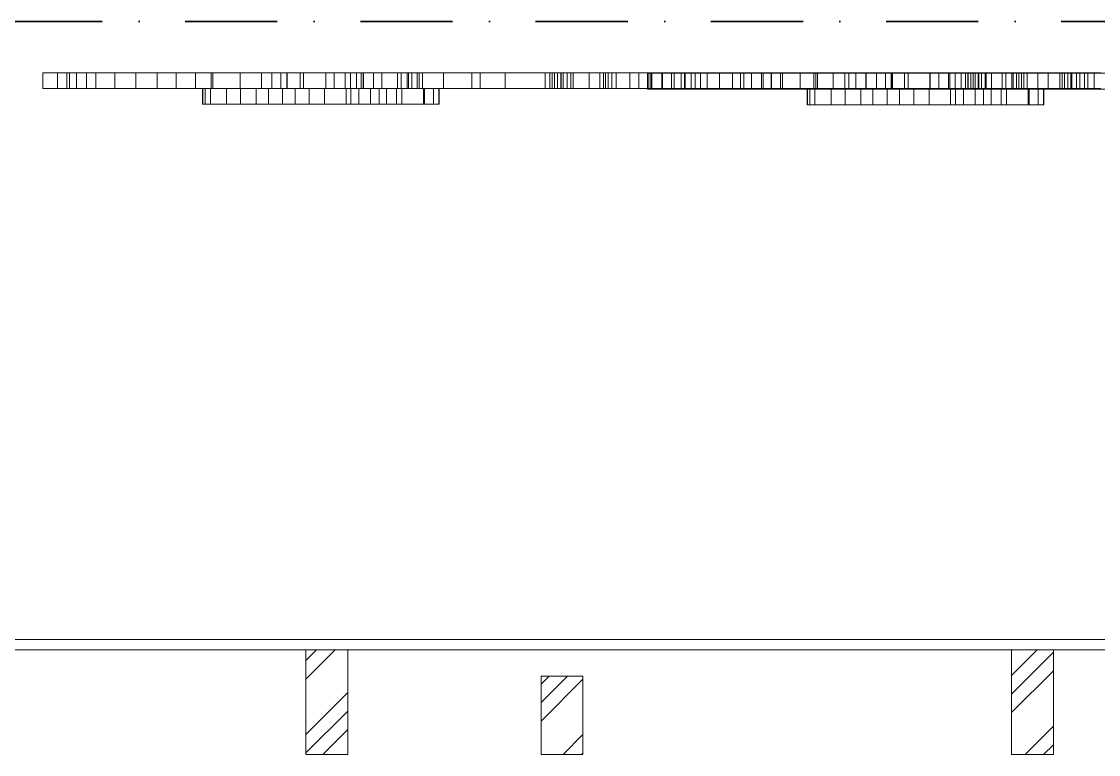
# Model space of a CAD drawing. Header units: millimetres. Extents: x 1322820 to 1391563, y 1051909 to 1098256.
# Drawn here: x 1352020 to 1354080, y 1089269 to 1090671 of the extents above; entities that cross this region are included whole.
import ezdxf
from ezdxf.enums import TextEntityAlignment as Align

# ---------------------------------------------------------------- set-up
doc = ezdxf.new("R2010")
doc.units = ezdxf.units.MM
doc.header["$MEASUREMENT"] = 0
doc.linetypes.add('Dot & Dashed', pattern=[335.138881, 176.388884, -88.194442, 0, -70.555556])
doc.layers.get('0').update_dxf_attribs({"true_color": 0x787878})
for name, color, linetype, true_color in [('arhitectura - decoratii fatada', 7, 'Continuous', 0x787878), ('arhitectura - perete cortina', 7, 'Continuous', 0x787878), ('arhitectura - trafor', 7, 'Continuous', 0x787878), ('New_arhitectura - axe', 7, 'Continuous', 0x787878)]:
    doc.layers.add(name, color=color, linetype=linetype, true_color=true_color)
for name, color, linetype, lineweight, true_color in [('arhitectura - decoratii fatada_Pen_No__101', 7, 'Continuous', 13, 0x787878), ('arhitectura - perete cortina_Pen_No__21', 7, 'Continuous', 20, 0x787878), ('arhitectura - trafor_Pen_No__1', 7, 'Continuous', 13, 0x787878), ('New_arhitectura - axe_Pen_No__201', 7, 'Continuous', 35, 0x787878)]:
    doc.layers.add(name, color=color, linetype=linetype, lineweight=lineweight, true_color=true_color)
doc.styles.add('GENERATED_STYLE_1', font='arialbd.ttf')
pattern_1 = [(45, (1356235.24, 1078942.57), (-88.3883, 88.3883), []), (45, (1356217.56, 1078960.25), (-88.3883, 88.3883), []), (45, (1356199.88, 1078977.93), (-88.3883, 88.3883), [])]

# ---------------------------------------------------------------- blocks, each defined once
blk = doc.blocks.new('Curtain Wall_4_1', base_point=(1356235.2, 1078942.6))
at = {"layer": 'arhitectura - perete cortina', "linetype": 'Continuous', "lineweight": 0, "true_color": 0x000000}
h = blk.add_hatch(dxfattribs=at)
h.set_pattern_fill('ALUMINUM_0001', color=18, style=0, pattern_type=2)
h.set_pattern_definition(pattern_1)
h.paths.add_polyline_path([(1352643.5, 1089468.7), (1352563.5, 1089468.7), (1352563.5, 1089268.7), (1352643.5, 1089268.7)])
h = blk.add_hatch(dxfattribs=at)
h.set_pattern_fill('ALUMINUM_0001', color=18, style=0, pattern_type=2)
h.set_pattern_definition(pattern_1)
h.paths.add_polyline_path([(1353993.5, 1089468.7), (1353913.5, 1089468.7), (1353913.5, 1089268.7), (1353993.5, 1089268.7)])
h = blk.add_hatch(dxfattribs=at)
h.set_pattern_fill('ALUMINUM_0001', color=18, style=0, pattern_type=2)
h.set_pattern_definition(pattern_1)
h.paths.add_polyline_path([(1353093.5, 1089418.7), (1353013.5, 1089418.7), (1353013.5, 1089268.7), (1353093.5, 1089268.7)])
at = {"layer": 'arhitectura - perete cortina_Pen_No__21', "color": 7, "linetype": 'Continuous', "lineweight": 20, "flags": 128}
for points in [[(1352643.5, 1089468.7), (1352563.5, 1089468.7), (1352563.5, 1089268.7), (1352643.5, 1089268.7)], [(1353993.5, 1089468.7), (1353913.5, 1089468.7), (1353913.5, 1089268.7), (1353993.5, 1089268.7)], [(1353093.5, 1089418.7), (1353013.5, 1089418.7), (1353013.5, 1089268.7), (1353093.5, 1089268.7)]]:
    blk.add_lwpolyline(points, close=True, dxfattribs=at)
blk = doc.blocks.new('Wall_139_1', base_point=(1354273.7, 1089488.7))
at = {"layer": 'arhitectura - decoratii fatada_Pen_No__101', "color": 253, "linetype": 'Continuous', "lineweight": 13, "flags": 128}
for points in [[(1354273.7, 1089488.7), (1351978.5, 1089488.7)], [(1351958.5, 1089468.7), (1354273.7, 1089468.7)]]:
    blk.add_lwpolyline(points, dxfattribs=at)
blk = doc.blocks.new('Morph_1_1', base_point=(1356235.2, 1078942.6))
at = {"layer": 'arhitectura - trafor_Pen_No__1', "color": 7, "linetype": 'Continuous', "lineweight": 13, "flags": 128}
for points in [[(1352060.5, 1090572.6), (1352060.5, 1090542.6)], [(1352088.1, 1090572.6), (1352060.5, 1090572.6)], [(1352088.1, 1090572.6), (1352088.1, 1090542.6)], [(1352111.3, 1090572.6), (1352106.4, 1090572.6), (1352088.1, 1090572.6)], [(1352106.4, 1090572.6), (1352106.4, 1090542.6)], [(1352111.3, 1090572.6), (1352111.3, 1090542.6)], [(1352143.6, 1090572.6), (1352124.5, 1090572.6), (1352111.3, 1090572.6)], [(1352124.5, 1090572.6), (1352124.5, 1090542.6)], [(1352143.6, 1090572.6), (1352143.6, 1090542.6)], [(1352382.5, 1090572.6), (1352352.3, 1090572.6), (1352315, 1090572.6), (1352278.7, 1090572.6), (1352238.3, 1090572.6), (1352198, 1090572.6), (1352161.7, 1090572.6), (1352143.6, 1090572.6)], [(1352161.7, 1090572.6), (1352161.7, 1090542.6)], [(1352198, 1090572.6), (1352198, 1090542.6)], [(1352238.3, 1090572.6), (1352238.3, 1090542.6)], [(1352278.7, 1090572.6), (1352278.7, 1090542.6)], [(1352315, 1090572.6), (1352315, 1090542.6)], [(1352352.3, 1090572.6), (1352352.3, 1090542.6)], [(1352382.5, 1090572.6), (1352382.5, 1090542.6)], [(1352385.5, 1090572.6), (1352382.5, 1090572.6)], [(1352385.5, 1090572.6), (1352385.5, 1090542.6)], [(1352638.6, 1090572.6), (1352617.4, 1090572.6), (1352601.3, 1090572.6), (1352559, 1090572.6), (1352552.2, 1090572.6), (1352527.5, 1090572.6), (1352526.7, 1090572.6), (1352515.8, 1090572.6), (1352498.3, 1090572.6), (1352478.3, 1090572.6), (1352438, 1090572.6), (1352385.5, 1090572.6)], [(1352438, 1090572.6), (1352438, 1090542.6)], [(1352478.3, 1090572.6), (1352478.3, 1090542.6)], [(1352498.3, 1090572.6), (1352498.3, 1090542.6)], [(1352515.8, 1090572.6), (1352515.8, 1090542.6)], [(1352526.7, 1090572.6), (1352526.7, 1090542.6)], [(1352527.5, 1090572.6), (1352527.5, 1090542.6)], [(1352552.2, 1090572.6), (1352552.2, 1090542.6)], [(1352559, 1090572.6), (1352559, 1090542.6)], [(1352601.3, 1090572.6), (1352601.3, 1090542.6)], [(1352617.4, 1090572.6), (1352617.4, 1090542.6)], [(1352638.6, 1090572.6), (1352638.6, 1090542.6)], [(1352669, 1090572.6), (1352660.4, 1090572.6), (1352648.7, 1090572.6), (1352638.6, 1090572.6)], [(1352648.7, 1090572.6), (1352648.7, 1090542.6)], [(1352660.4, 1090572.6), (1352660.4, 1090542.6)], [(1352669, 1090572.6), (1352669, 1090542.6)], [(1352673.9, 1090572.6), (1352672.9, 1090572.6), (1352669, 1090572.6)], [(1352672.9, 1090572.6), (1352672.9, 1090542.6)], [(1352673.9, 1090572.6), (1352673.9, 1090542.6)], [(1352745.7, 1090572.6), (1352738.9, 1090572.6), (1352708.5, 1090572.6), (1352693, 1090572.6), (1352673.9, 1090572.6)], [(1352693, 1090572.6), (1352693, 1090542.6)], [(1352708.5, 1090572.6), (1352708.5, 1090542.6)], [(1352738.9, 1090572.6), (1352738.9, 1090542.6)], [(1352745.7, 1090572.6), (1352745.7, 1090542.6)], [(1352757.3, 1090572.6), (1352745.7, 1090572.6)], [(1352786.6, 1090572.6), (1352780, 1090572.6), (1352776.1, 1090572.6), (1352766.1, 1090572.6), (1352759.8, 1090572.6), (1352757.3, 1090572.6)], [(1352757.3, 1090572.6), (1352757.3, 1090542.6)], [(1352759.8, 1090572.6), (1352759.8, 1090542.6)], [(1352766.1, 1090572.6), (1352766.1, 1090542.6)], [(1352776.1, 1090572.6), (1352776.1, 1090542.6)], [(1352780, 1090572.6), (1352780, 1090542.6)], [(1352786.6, 1090572.6), (1352786.6, 1090542.6)], [(1353029.9, 1090572.6), (1353021, 1090572.6), (1352944.4, 1090572.6), (1352896.6, 1090572.6), (1352881.2, 1090572.6), (1352826.8, 1090572.6), (1352786.6, 1090572.6)], [(1352826.8, 1090572.6), (1352826.8, 1090542.6)], [(1352881.2, 1090572.6), (1352881.2, 1090542.6)], [(1352896.6, 1090572.6), (1352896.6, 1090542.6)], [(1352944.4, 1090572.6), (1352944.4, 1090542.6)], [(1353021, 1090572.6), (1353021, 1090542.6)], [(1353029.9, 1090572.6), (1353029.9, 1090542.6)], [(1353051.1, 1090572.6), (1353044.5, 1090572.6), (1353039.2, 1090572.6), (1353034.4, 1090572.6), (1353029.9, 1090572.6)], [(1353034.4, 1090572.6), (1353034.4, 1090542.6)], [(1353039.2, 1090572.6), (1353039.2, 1090542.6)], [(1353044.5, 1090572.6), (1353044.5, 1090542.6)], [(1353051.1, 1090572.6), (1353051.1, 1090542.6)], [(1353055.8, 1090572.6), (1353052.1, 1090572.6), (1353051.1, 1090572.6)], [(1353052.1, 1090572.6), (1353052.1, 1090542.6)], [(1353055.8, 1090572.6), (1353055.8, 1090542.6)], [(1353063.1, 1090572.6), (1353055.8, 1090572.6)], [(1353063.1, 1090572.6), (1353063.1, 1090542.6)], [(1353070.1, 1090572.6), (1353063.1, 1090572.6)], [(1353070.1, 1090572.6), (1353070.1, 1090542.6)], [(1353074.7, 1090572.6), (1353070.1, 1090572.6)], [(1353074.7, 1090572.6), (1353074.7, 1090542.6)], [(1353105.5, 1090572.6), (1353074.7, 1090572.6)], [(1353105.5, 1090572.6), (1353105.5, 1090542.6)], [(1353132.8, 1090572.6), (1353125.7, 1090572.6), (1353105.5, 1090572.6)], [(1353125.7, 1090572.6), (1353125.7, 1090542.6)], [(1353132.8, 1090572.6), (1353132.8, 1090542.6)], [(1353141.5, 1090572.6), (1353136.7, 1090572.6), (1353132.8, 1090572.6)], [(1353136.7, 1090572.6), (1353136.7, 1090542.6)], [(1353141.5, 1090572.6), (1353141.5, 1090542.6)], [(1353148.9, 1090572.6), (1353141.5, 1090572.6)], [(1353148.9, 1090572.6), (1353148.9, 1090542.6)], [(1353219.5, 1090572.6), (1353200.1, 1090572.6), (1353183.2, 1090572.6), (1353156.8, 1090572.6), (1353148.9, 1090572.6)], [(1353156.8, 1090572.6), (1353156.8, 1090542.6)], [(1353183.2, 1090572.6), (1353183.2, 1090542.6)], [(1353200.1, 1090572.6), (1353200.1, 1090542.6)], [(1353219.5, 1090572.6), (1353219.5, 1090542.6)], [(1353223.6, 1090572.6), (1353219.5, 1090572.6)], [(1353223.6, 1090572.6), (1353223.6, 1090542.6)], [(1353225.4, 1090572.6), (1353223.6, 1090572.6)], [(1353225.4, 1090572.6), (1353225.4, 1090542.6)], [(1353287.6, 1090572.6), (1353245.5, 1090572.6), (1353225.4, 1090572.6)], [(1353245.5, 1090572.6), (1353245.5, 1090542.6)], [(1353287.6, 1090572.6), (1353287.6, 1090542.6)], [(1353289, 1090572.6), (1353287.6, 1090572.6)], [(1353289, 1090572.6), (1353289, 1090542.6)], [(1353416.2, 1090572.6), (1353401.2, 1090572.6), (1353379.3, 1090572.6), (1353354.7, 1090572.6), (1353331, 1090572.6), (1353308, 1090572.6), (1353289, 1090572.6)], [(1353308, 1090572.6), (1353308, 1090542.6)], [(1353331, 1090572.6), (1353331, 1090542.6)], [(1353354.7, 1090572.6), (1353354.7, 1090542.6)], [(1353379.3, 1090572.6), (1353379.3, 1090542.6)], [(1353401.2, 1090572.6), (1353401.2, 1090542.6)], [(1353416.2, 1090572.6), (1353416.2, 1090542.6)], [(1353438.3, 1090572.6), (1353416.2, 1090572.6)], [(1353438.3, 1090572.6), (1353438.3, 1090542.6)], [(1353453.8, 1090572.6), (1353438.3, 1090572.6)], [(1353453.8, 1090572.6), (1353453.8, 1090542.6)], [(1353454.3, 1090572.6), (1353453.8, 1090572.6)], [(1353454.3, 1090572.6), (1353454.3, 1090542.6)], [(1353635, 1090572.6), (1353615.5, 1090572.6), (1353601.9, 1090572.6), (1353572.3, 1090572.6), (1353535.3, 1090572.6), (1353475.5, 1090572.6), (1353454.3, 1090572.6)], [(1353475.5, 1090572.6), (1353475.5, 1090542.6)], [(1353535.3, 1090572.6), (1353535.3, 1090542.6)], [(1353572.3, 1090572.6), (1353572.3, 1090542.6)], [(1353601.9, 1090572.6), (1353601.9, 1090542.6)], [(1353615.5, 1090572.6), (1353615.5, 1090542.6)], [(1353635, 1090572.6), (1353635, 1090542.6)], [(1353835.3, 1090572.6), (1353793, 1090572.6), (1353757, 1090572.6), (1353685.5, 1090572.6), (1353635, 1090572.6)], [(1353685.5, 1090572.6), (1353685.5, 1090542.6)], [(1353757, 1090572.6), (1353757, 1090542.6)], [(1353793, 1090572.6), (1353793, 1090542.6)], [(1353835.3, 1090572.6), (1353835.3, 1090542.6)], [(1353844, 1090572.6), (1353839.7, 1090572.6), (1353835.3, 1090572.6)], [(1353839.7, 1090572.6), (1353839.7, 1090542.6)], [(1353844, 1090572.6), (1353844, 1090542.6)], [(1353850.8, 1090572.6), (1353844, 1090572.6)], [(1353850.8, 1090572.6), (1353850.8, 1090542.6)], [(1353875.2, 1090572.6), (1353863, 1090572.6), (1353856.2, 1090572.6), (1353850.8, 1090572.6)], [(1353856.2, 1090572.6), (1353856.2, 1090542.6)], [(1353863, 1090572.6), (1353863, 1090542.6)], [(1354005.8, 1090572.6), (1353963.5, 1090572.6), (1353927.5, 1090572.6), (1353875.2, 1090572.6)], [(1353875.2, 1090572.6), (1353875.2, 1090542.6)], [(1353927.5, 1090572.6), (1353927.5, 1090542.6)], [(1353963.5, 1090572.6), (1353963.5, 1090542.6)], [(1354005.8, 1090572.6), (1354005.8, 1090542.6)], [(1354014.5, 1090572.6), (1354010.2, 1090572.6), (1354005.8, 1090572.6)], [(1354010.2, 1090572.6), (1354010.2, 1090542.6)], [(1354014.5, 1090572.6), (1354014.5, 1090542.6)], [(1354021.3, 1090572.6), (1354014.5, 1090572.6)], [(1354021.3, 1090572.6), (1354021.3, 1090542.6)], [(1354028.8, 1090572.6), (1354026.7, 1090572.6), (1354021.3, 1090572.6)], [(1354026.7, 1090572.6), (1354026.7, 1090542.6)], [(1354028.8, 1090572.6), (1354028.8, 1090542.6)], [(1354044, 1090572.6), (1354028.8, 1090572.6)], [(1354044, 1090572.6), (1354044, 1090542.6)], [(1354059.1, 1090572.6), (1354044, 1090572.6)], [(1354059.1, 1090572.6), (1354059.1, 1090542.6)], [(1354071.7, 1090572.6), (1354059.1, 1090572.6)], [(1354071.7, 1090572.6), (1354071.7, 1090542.6)], [(1354084.3, 1090572.6), (1354071.7, 1090572.6)], [(1352087.6, 1090542.6), (1352060.5, 1090542.6)], [(1352087.6, 1090542.6), (1352092.5, 1090542.6)], [(1352092.5, 1090542.6), (1352102.6, 1090542.6)], [(1352115.2, 1090542.6), (1352102.6, 1090542.6)], [(1352102.6, 1090542.6), (1352115.2, 1090542.6)], [(1352115.2, 1090542.6), (1352124.1, 1090542.6)], [(1352124.1, 1090542.6), (1352124.5, 1090542.6)], [(1352143.6, 1090542.6), (1352124.5, 1090542.6)], [(1352382.5, 1090542.6), (1352352.3, 1090542.6), (1352315, 1090542.6), (1352278.7, 1090542.6), (1352238.3, 1090542.6), (1352198, 1090542.6), (1352161.7, 1090542.6), (1352143.6, 1090542.6)], [(1352365.7, 1090542.6), (1352365.7, 1090512.6)], [(1352366.4, 1090542.6), (1352366.4, 1090512.6)], [(1352370.7, 1090542.6), (1352370.7, 1090512.6)], [(1352380.7, 1090542.6), (1352380.7, 1090512.6)], [(1352385.5, 1090542.6), (1352382.5, 1090542.6)], [(1352515.8, 1090542.6), (1352498.3, 1090542.6), (1352478.3, 1090542.6), (1352438, 1090542.6), (1352385.5, 1090542.6)], [(1352411.8, 1090542.6), (1352411.8, 1090512.6)], [(1352438.5, 1090542.6), (1352438.5, 1090512.6)], [(1352468.2, 1090542.6), (1352468.2, 1090512.6)], [(1352491.7, 1090542.6), (1352491.7, 1090512.6)], [(1352498.3, 1090542.6), (1352526.2, 1090542.6), (1352548.3, 1090542.6)], [(1352519, 1090542.6), (1352519, 1090512.6)], [(1352542.7, 1090542.6), (1352542.7, 1090512.6)], [(1352552.2, 1090542.6), (1352548.3, 1090542.6)], [(1352548.3, 1090542.6), (1352555.8, 1090542.6), (1352587.3, 1090542.6), (1352619.4, 1090542.6), (1352696.7, 1090542.6)], [(1352569.8, 1090542.6), (1352569.8, 1090512.6)], [(1352599.2, 1090542.6), (1352587.3, 1090542.6)], [(1352599.1, 1090542.6), (1352599.1, 1090512.6)], [(1352640.3, 1090542.6), (1352640.3, 1090512.6)], [(1352649.3, 1090542.6), (1352649.3, 1090512.6)], [(1352664.9, 1090542.6), (1352664.9, 1090512.6)], [(1352687, 1090542.6), (1352687, 1090512.6)], [(1352696.7, 1090542.6), (1352707.3, 1090542.6), (1352736.6, 1090542.6)], [(1352703.4, 1090542.6), (1352703.4, 1090512.6)], [(1352733.9, 1090542.6), (1352707.3, 1090542.6)], [(1352717.5, 1090542.6), (1352717.5, 1090512.6)], [(1352736.6, 1090542.6), (1352733.9, 1090542.6)], [(1352745.7, 1090542.6), (1352738.9, 1090542.6), (1352736.6, 1090542.6)], [(1352737, 1090542.6), (1352737, 1090512.6)], [(1352757.3, 1090542.6), (1352745.7, 1090542.6)], [(1352747, 1090542.6), (1352747, 1090512.6)], [(1352757.3, 1090542.6), (1352759.8, 1090542.6), (1352766.1, 1090542.6), (1352776.1, 1090542.6), (1352780, 1090542.6), (1352786.6, 1090542.6)], [(1352786.6, 1090542.6), (1352826.8, 1090542.6), (1352881.2, 1090542.6), (1352896.6, 1090542.6), (1352944.4, 1090542.6), (1353021, 1090542.6), (1353029.9, 1090542.6)], [(1352788.4, 1090542.6), (1352788.4, 1090512.6)], [(1352790.4, 1090542.6), (1352790.4, 1090512.6)], [(1352807.8, 1090542.6), (1352807.8, 1090512.6)], [(1352818.1, 1090542.6), (1352818.1, 1090512.6)], [(1352818.7, 1090542.6), (1352818.7, 1090512.6)], [(1353029.9, 1090542.6), (1353034.4, 1090542.6), (1353039.2, 1090542.6), (1353044.5, 1090542.6), (1353051.1, 1090542.6)], [(1353051.1, 1090542.6), (1353052.1, 1090542.6), (1353055.8, 1090542.6)], [(1353055.8, 1090542.6), (1353063.1, 1090542.6)], [(1353063.1, 1090542.6), (1353070.1, 1090542.6)], [(1353070.1, 1090542.6), (1353074.7, 1090542.6)], [(1353074.7, 1090542.6), (1353105.5, 1090542.6)], [(1353105.5, 1090542.6), (1353125.7, 1090542.6), (1353132.8, 1090542.6)], [(1353132.8, 1090542.6), (1353136.7, 1090542.6), (1353141.5, 1090542.6)], [(1353141.5, 1090542.6), (1353148.9, 1090542.6)], [(1353148.9, 1090542.6), (1353156.8, 1090542.6), (1353183.2, 1090542.6), (1353200.1, 1090542.6), (1353219.5, 1090542.6)], [(1353219.5, 1090542.6), (1353223.6, 1090542.6)], [(1353223.6, 1090542.6), (1353225.4, 1090542.6)], [(1353225.4, 1090542.6), (1353245.5, 1090542.6), (1353287.6, 1090542.6)], [(1353287.6, 1090542.6), (1353289, 1090542.6)], [(1353289, 1090542.6), (1353308, 1090542.6), (1353331, 1090542.6), (1353354.7, 1090542.6), (1353379.3, 1090542.6), (1353401.2, 1090542.6), (1353416.2, 1090542.6)], [(1353416.2, 1090542.6), (1353438.3, 1090542.6)], [(1353438.3, 1090542.6), (1353453.8, 1090542.6)], [(1353453.8, 1090542.6), (1353454.3, 1090542.6)], [(1353454.3, 1090542.6), (1353475.5, 1090542.6), (1353535.3, 1090542.6), (1353572.3, 1090542.6), (1353601.9, 1090542.6), (1353615.5, 1090542.6), (1353635, 1090542.6)], [(1353635, 1090542.6), (1353685.5, 1090542.6), (1353757, 1090542.6), (1353793, 1090542.6), (1353835.3, 1090542.6)], [(1353835.3, 1090542.6), (1353839.7, 1090542.6), (1353844, 1090542.6)], [(1353844, 1090542.6), (1353850.8, 1090542.6)], [(1353850.8, 1090542.6), (1353856.2, 1090542.6), (1353863, 1090542.6), (1353875.2, 1090542.6)], [(1354005.8, 1090542.6), (1353963.5, 1090542.6), (1353927.5, 1090542.6), (1353875.2, 1090542.6)], [(1354014.5, 1090542.6), (1354010.2, 1090542.6), (1354005.8, 1090542.6)], [(1354021.3, 1090542.6), (1354014.5, 1090542.6)], [(1354028.8, 1090542.6), (1354026.7, 1090542.6), (1354021.3, 1090542.6)], [(1354028.8, 1090542.6), (1354044, 1090542.6)], [(1354044, 1090542.6), (1354059.1, 1090542.6)], [(1354059.1, 1090542.6), (1354071.7, 1090542.6)], [(1354071.7, 1090542.6), (1354084.3, 1090542.6)], [(1352366.4, 1090512.6), (1352365.7, 1090512.6)], [(1352747, 1090512.6), (1352737, 1090512.6), (1352717.5, 1090512.6), (1352703.4, 1090512.6), (1352687, 1090512.6), (1352664.9, 1090512.6), (1352649.3, 1090512.6), (1352640.3, 1090512.6), (1352599.1, 1090512.6), (1352569.8, 1090512.6), (1352542.7, 1090512.6), (1352519, 1090512.6), (1352491.7, 1090512.6), (1352468.2, 1090512.6), (1352438.5, 1090512.6), (1352411.8, 1090512.6), (1352380.7, 1090512.6), (1352370.7, 1090512.6), (1352366.4, 1090512.6)], [(1352788.4, 1090512.6), (1352747, 1090512.6)], [(1352818.1, 1090512.6), (1352807.8, 1090512.6), (1352790.4, 1090512.6), (1352788.4, 1090512.6)], [(1352818.7, 1090512.6), (1352818.1, 1090512.6)]]:
    blk.add_lwpolyline(points, dxfattribs=at)
blk = doc.blocks.new('Morph_2_1', base_point=(1356235.2, 1078942.6))
at = {"layer": 'arhitectura - trafor_Pen_No__1', "color": 7, "linetype": 'Continuous', "lineweight": 13, "flags": 128}
for points in [[(1353217.1, 1090571.6), (1353217.1, 1090541.6)], [(1353244.7, 1090571.6), (1353217.1, 1090571.6)], [(1353244.7, 1090571.6), (1353244.7, 1090541.6)], [(1353267.9, 1090571.6), (1353263, 1090571.6), (1353244.7, 1090571.6)], [(1353263, 1090571.6), (1353263, 1090541.6)], [(1353267.9, 1090571.6), (1353267.9, 1090541.6)], [(1353300.2, 1090571.6), (1353281.1, 1090571.6), (1353267.9, 1090571.6)], [(1353281.1, 1090571.6), (1353281.1, 1090541.6)], [(1353300.2, 1090571.6), (1353300.2, 1090541.6)], [(1353539.1, 1090571.6), (1353508.9, 1090571.6), (1353471.6, 1090571.6), (1353435.3, 1090571.6), (1353394.9, 1090571.6), (1353354.6, 1090571.6), (1353318.3, 1090571.6), (1353300.2, 1090571.6)], [(1353318.3, 1090571.6), (1353318.3, 1090541.6)], [(1353354.6, 1090571.6), (1353354.6, 1090541.6)], [(1353394.9, 1090571.6), (1353394.9, 1090541.6)], [(1353435.3, 1090571.6), (1353435.3, 1090541.6)], [(1353471.6, 1090571.6), (1353471.6, 1090541.6)], [(1353508.9, 1090571.6), (1353508.9, 1090541.6)], [(1353539.1, 1090571.6), (1353539.1, 1090541.6)], [(1353542.1, 1090571.6), (1353539.1, 1090571.6)], [(1353542.1, 1090571.6), (1353542.1, 1090541.6)], [(1353795.2, 1090571.6), (1353774, 1090571.6), (1353757.9, 1090571.6), (1353715.6, 1090571.6), (1353708.8, 1090571.6), (1353684.1, 1090571.6), (1353683.3, 1090571.6), (1353672.4, 1090571.6), (1353654.9, 1090571.6), (1353634.9, 1090571.6), (1353594.6, 1090571.6), (1353542.1, 1090571.6)], [(1353594.6, 1090571.6), (1353594.6, 1090541.6)], [(1353634.9, 1090571.6), (1353634.9, 1090541.6)], [(1353654.9, 1090571.6), (1353654.9, 1090541.6)], [(1353672.4, 1090571.6), (1353672.4, 1090541.6)], [(1353683.3, 1090571.6), (1353683.3, 1090541.6)], [(1353684.1, 1090571.6), (1353684.1, 1090541.6)], [(1353708.8, 1090571.6), (1353708.8, 1090541.6)], [(1353715.6, 1090571.6), (1353715.6, 1090541.6)], [(1353757.9, 1090571.6), (1353757.9, 1090541.6)], [(1353774, 1090571.6), (1353774, 1090541.6)], [(1353795.2, 1090571.6), (1353795.2, 1090541.6)], [(1353825.6, 1090571.6), (1353817, 1090571.6), (1353805.3, 1090571.6), (1353795.2, 1090571.6)], [(1353805.3, 1090571.6), (1353805.3, 1090541.6)], [(1353817, 1090571.6), (1353817, 1090541.6)], [(1353825.6, 1090571.6), (1353825.6, 1090541.6)], [(1353830.5, 1090571.6), (1353829.5, 1090571.6), (1353825.6, 1090571.6)], [(1353829.5, 1090571.6), (1353829.5, 1090541.6)], [(1353902.3, 1090571.6), (1353895.5, 1090571.6), (1353865.1, 1090571.6), (1353849.6, 1090571.6), (1353830.5, 1090571.6)], [(1353830.5, 1090571.6), (1353830.5, 1090541.6)], [(1353849.6, 1090571.6), (1353849.6, 1090541.6)], [(1353865.1, 1090571.6), (1353865.1, 1090541.6)], [(1353895.5, 1090571.6), (1353895.5, 1090541.6)], [(1353902.3, 1090571.6), (1353902.3, 1090541.6)], [(1353913.9, 1090571.6), (1353902.3, 1090571.6)], [(1353913.9, 1090571.6), (1353913.9, 1090541.6)], [(1353943.2, 1090571.6), (1353936.6, 1090571.6), (1353932.7, 1090571.6), (1353922.7, 1090571.6), (1353916.4, 1090571.6), (1353913.9, 1090571.6)], [(1353916.4, 1090571.6), (1353916.4, 1090541.6)], [(1353922.7, 1090571.6), (1353922.7, 1090541.6)], [(1353932.7, 1090571.6), (1353932.7, 1090541.6)], [(1353936.6, 1090571.6), (1353936.6, 1090541.6)], [(1353943.2, 1090571.6), (1353943.2, 1090541.6)], [(1354186.5, 1090571.6), (1354177.6, 1090571.6), (1354101, 1090571.6), (1354053.2, 1090571.6), (1354037.8, 1090571.6), (1353983.4, 1090571.6), (1353943.2, 1090571.6)], [(1353983.4, 1090571.6), (1353983.4, 1090541.6)], [(1354037.8, 1090571.6), (1354037.8, 1090541.6)], [(1354053.2, 1090571.6), (1354053.2, 1090541.6)], [(1353244.2, 1090541.6), (1353217.1, 1090541.6)], [(1353244.2, 1090541.6), (1353249.1, 1090541.6)], [(1353249.1, 1090541.6), (1353259.2, 1090541.6)], [(1353271.8, 1090541.6), (1353259.2, 1090541.6)], [(1353259.2, 1090541.6), (1353271.8, 1090541.6)], [(1353271.8, 1090541.6), (1353280.7, 1090541.6)], [(1353280.7, 1090541.6), (1353281.1, 1090541.6)], [(1353300.2, 1090541.6), (1353281.1, 1090541.6)], [(1353539.1, 1090541.6), (1353508.9, 1090541.6), (1353471.6, 1090541.6), (1353435.3, 1090541.6), (1353394.9, 1090541.6), (1353354.6, 1090541.6), (1353318.3, 1090541.6), (1353300.2, 1090541.6)], [(1353522.3, 1090541.6), (1353522.3, 1090511.6)], [(1353523, 1090541.6), (1353523, 1090511.6)], [(1353527.3, 1090541.6), (1353527.3, 1090511.6)], [(1353537.3, 1090541.6), (1353537.3, 1090511.6)], [(1353542.1, 1090541.6), (1353539.1, 1090541.6)], [(1353672.4, 1090541.6), (1353654.9, 1090541.6), (1353634.9, 1090541.6), (1353594.6, 1090541.6), (1353542.1, 1090541.6)], [(1353568.4, 1090541.6), (1353568.4, 1090511.6)], [(1353595.1, 1090541.6), (1353595.1, 1090511.6)], [(1353624.8, 1090541.6), (1353624.8, 1090511.6)], [(1353648.3, 1090541.6), (1353648.3, 1090511.6)], [(1353654.9, 1090541.6), (1353682.8, 1090541.6), (1353704.9, 1090541.6)], [(1353675.6, 1090541.6), (1353675.6, 1090511.6)], [(1353699.2, 1090541.6), (1353699.2, 1090511.6)], [(1353708.8, 1090541.6), (1353704.9, 1090541.6)], [(1353704.9, 1090541.6), (1353712.4, 1090541.6), (1353743.9, 1090541.6), (1353776, 1090541.6), (1353853.3, 1090541.6)], [(1353726.4, 1090541.6), (1353726.4, 1090511.6)], [(1353755.8, 1090541.6), (1353743.9, 1090541.6)], [(1353755.7, 1090541.6), (1353755.7, 1090511.6)], [(1353796.9, 1090541.6), (1353796.9, 1090511.6)], [(1353805.9, 1090541.6), (1353805.9, 1090511.6)], [(1353821.5, 1090541.6), (1353821.5, 1090511.6)], [(1353843.6, 1090541.6), (1353843.6, 1090511.6)], [(1353853.3, 1090541.6), (1353863.9, 1090541.6), (1353893.2, 1090541.6)], [(1353860, 1090541.6), (1353860, 1090511.6)], [(1353890.5, 1090541.6), (1353863.9, 1090541.6)], [(1353874.1, 1090541.6), (1353874.1, 1090511.6)], [(1353893.2, 1090541.6), (1353890.5, 1090541.6)], [(1353902.3, 1090541.6), (1353895.5, 1090541.6), (1353893.2, 1090541.6)], [(1353893.6, 1090541.6), (1353893.6, 1090511.6)], [(1353913.9, 1090541.6), (1353902.3, 1090541.6)], [(1353903.6, 1090541.6), (1353903.6, 1090511.6)], [(1353913.9, 1090541.6), (1353916.4, 1090541.6), (1353922.7, 1090541.6), (1353932.7, 1090541.6), (1353936.6, 1090541.6), (1353943.2, 1090541.6)], [(1353943.2, 1090541.6), (1353983.4, 1090541.6), (1354037.8, 1090541.6), (1354053.2, 1090541.6), (1354101, 1090541.6), (1354177.6, 1090541.6), (1354186.5, 1090541.6)], [(1353945, 1090541.6), (1353945, 1090511.6)], [(1353947, 1090541.6), (1353947, 1090511.6)], [(1353964.4, 1090541.6), (1353964.4, 1090511.6)], [(1353974.7, 1090541.6), (1353974.7, 1090511.6)], [(1353975.3, 1090541.6), (1353975.3, 1090511.6)], [(1353523, 1090511.6), (1353522.3, 1090511.6)], [(1353903.6, 1090511.6), (1353893.6, 1090511.6), (1353874.1, 1090511.6), (1353860, 1090511.6), (1353843.6, 1090511.6), (1353821.5, 1090511.6), (1353805.9, 1090511.6), (1353796.9, 1090511.6), (1353755.7, 1090511.6), (1353726.4, 1090511.6), (1353699.2, 1090511.6), (1353675.6, 1090511.6), (1353648.3, 1090511.6), (1353624.8, 1090511.6), (1353595.1, 1090511.6), (1353568.4, 1090511.6), (1353537.3, 1090511.6), (1353527.3, 1090511.6), (1353523, 1090511.6)], [(1353945, 1090511.6), (1353903.6, 1090511.6)], [(1353974.7, 1090511.6), (1353964.4, 1090511.6), (1353947, 1090511.6), (1353945, 1090511.6)], [(1353975.3, 1090511.6), (1353974.7, 1090511.6)]]:
    blk.add_lwpolyline(points, dxfattribs=at)
blk = doc.blocks.new('Standard grid marker_3')
at = {"layer": 'New_arhitectura - axe_Pen_No__201', "linetype": 'Dot & Dashed', "lineweight": 35}
blk.add_line((1000, 0), (27856.1, 0), dxfattribs=at)
at = {"layer": 'New_arhitectura - axe_Pen_No__201', "lineweight": 35, "style": 'GENERATED_STYLE_1'}
blk.add_attdef('AC_MarkerText_1', text='', height=125, rotation=180, dxfattribs=at).set_placement((-106.1, 7.1), align=Align.MIDDLE_CENTER)
blk = doc.blocks.new('terasa')
at = {"layer": 'arhitectura - decoratii fatada', "lineweight": 20}
blk.add_blockref('Wall_139_1', (1354273.745, 1089488.731), dxfattribs=at)
at = {"layer": 'arhitectura - perete cortina', "linetype": 'Continuous', "lineweight": 0}
blk.add_blockref('Curtain Wall_4_1', (1356235.236, 1078942.57), dxfattribs=at)
at = {"layer": 'arhitectura - trafor', "linetype": 'Continuous', "lineweight": 0}
for name in ['Morph_1_1', 'Morph_2_1']:
    blk.add_blockref(name, (1356235.236, 1078942.57), dxfattribs=at)
at = {"layer": 'New_arhitectura - axe', "linetype": 'Continuous', "lineweight": 13, "zscale": 1000, "rotation": 180}
blk.add_blockref('Standard grid marker_3', (1375634.605, 1090670.6), dxfattribs=at)

msp = doc.modelspace()

# ---------------------------------------------------------------- block references
msp.add_blockref('terasa', (0, 0))

doc.saveas('drawing.dxf')
